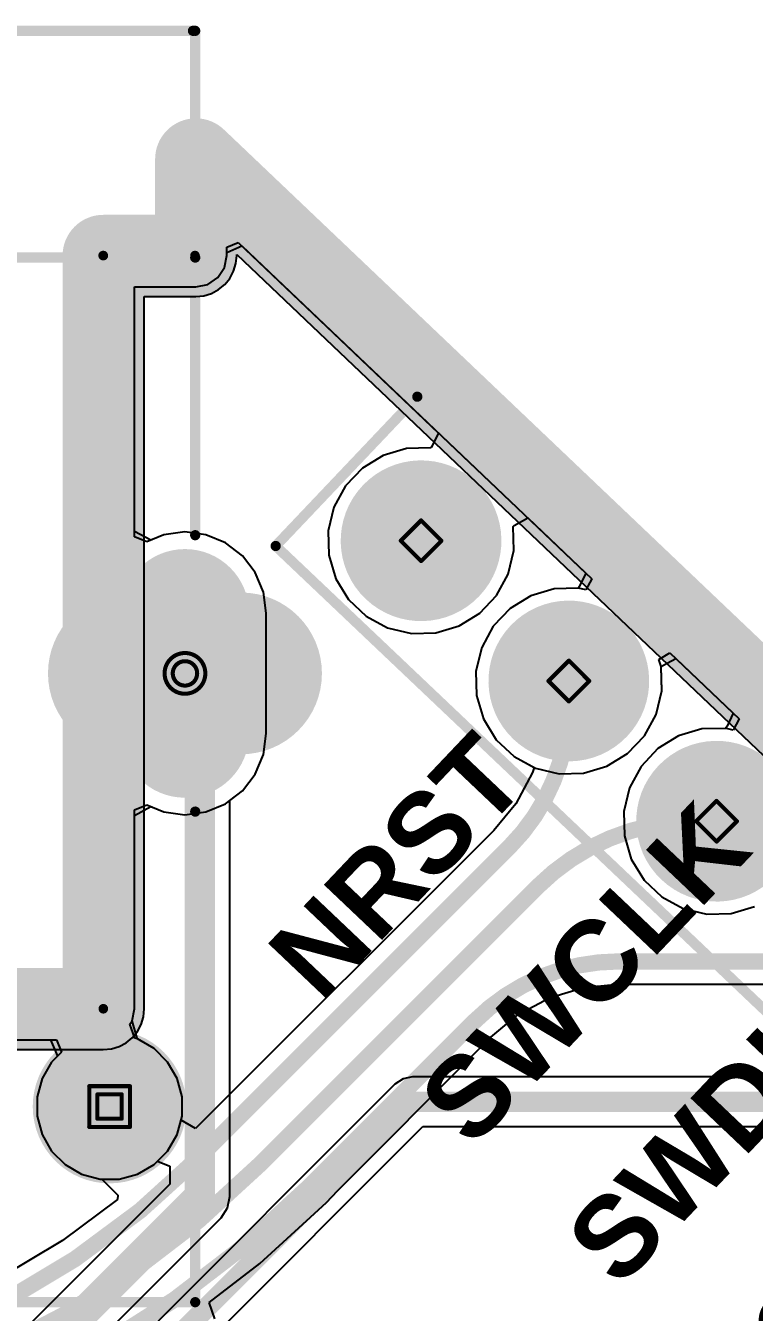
# Model space of a CAD drawing. Header units: inches. Extents: x -30 to 282, y -86 to 78.
# Drawn here: x 18.08 to 27.17, y -14.38 to 1.66 of the extents above; entities that cross this region are included whole.
import ezdxf

# ---------------------------------------------------------------- set-up
doc = ezdxf.new("R2010")
doc.units = ezdxf.units.IN
for name, color, linetype in [('Board Outline', 216, 'Continuous'), ('Bottom Layer', 5, 'Continuous'), ('Bottom Solder', 6, 'Continuous'), ('Drill Drawing', 1, 'Continuous'), ('GND 01', 76, 'Continuous'), ('GND 02', 16, 'Continuous'), ('Mechanical 13', 56, 'Continuous'), ('Multi-Layer', 9, 'Continuous'), ('Pad Holes', 156, 'Continuous'), ('PWR', 156, 'Continuous'), ('SIG 01', 90, 'Continuous'), ('Top Layer', 1, 'Continuous'), ('Top Overlay', 2, 'Continuous'), ('Top Solder', 216, 'Continuous')]:
    doc.layers.add(name, color=color, linetype=linetype)
doc.styles.add('Arial_Bold', font='', dxfattribs={"height": 0.2})
doc.styles.get('Arial_Bold').set_extended_font_data('Arial', bold=True)

# ---------------------------------------------------------------- blocks, each defined once
blk = doc.blocks.new('SMC_1_05_1_GT_38')
at = {"layer": 'Bottom Layer'}
blk.add_hatch(color=5, dxfattribs=at).paths.add_polyline_path([(-5.98, 0.9), (-4.18, 0.9), (-4.18, -0.9), (-5.98, -0.9)])
h = blk.add_hatch(color=5, dxfattribs=at)
edge = h.paths.add_edge_path()
edge.add_arc((-2.54, 0), 0.9, 0, 360)
h = blk.add_hatch(color=5, dxfattribs=at)
edge = h.paths.add_edge_path()
edge.add_arc((0, 0), 0.9, 0, 360)
h = blk.add_hatch(color=5, dxfattribs=at)
edge = h.paths.add_edge_path()
edge.add_arc((2.54, 0), 0.9, 0, 360)
h = blk.add_hatch(color=5, dxfattribs=at)
edge = h.paths.add_edge_path()
edge.add_arc((5.08, 0), 0.9, 0, 360)
at = {"layer": 'Bottom Solder'}
blk.add_hatch(color=6, dxfattribs=at).paths.add_polyline_path([(-6.082, 1.002), (-4.078, 1.002), (-4.078, -1.002), (-6.082, -1.002)])
h = blk.add_hatch(color=6, dxfattribs=at)
edge = h.paths.add_edge_path()
edge.add_arc((-2.54, 0), 1.002, 0, 360)
h = blk.add_hatch(color=6, dxfattribs=at)
edge = h.paths.add_edge_path()
edge.add_arc((0, 0), 1.002, 0, 360)
h = blk.add_hatch(color=6, dxfattribs=at)
edge = h.paths.add_edge_path()
edge.add_arc((2.54, 0), 1.002, 0, 360)
h = blk.add_hatch(color=6, dxfattribs=at)
edge = h.paths.add_edge_path()
edge.add_arc((5.08, 0), 1.002, 0, 360)
at = {"layer": 'GND 01'}
h = blk.add_hatch(color=76, dxfattribs=at)
edge = h.paths.add_edge_path()
edge.add_arc((-5.08, 0), 0.958, 0, 360)
h = blk.add_hatch(color=76, dxfattribs=at)
edge = h.paths.add_edge_path()
edge.add_arc((-2.54, 0), 0.958, 0, 360)
h = blk.add_hatch(color=76, dxfattribs=at)
edge = h.paths.add_edge_path()
edge.add_arc((0, 0), 0.958, 0, 360)
h = blk.add_hatch(color=76, dxfattribs=at)
edge = h.paths.add_edge_path()
edge.add_arc((2.54, 0), 0.958, 0, 360)
at = {"layer": 'GND 02'}
h = blk.add_hatch(color=16, dxfattribs=at)
edge = h.paths.add_edge_path()
edge.add_arc((-5.08, 0), 0.958, 0, 360)
h = blk.add_hatch(color=16, dxfattribs=at)
edge = h.paths.add_edge_path()
edge.add_arc((-2.54, 0), 0.958, 0, 360)
h = blk.add_hatch(color=16, dxfattribs=at)
edge = h.paths.add_edge_path()
edge.add_arc((0, 0), 0.958, 0, 360)
h = blk.add_hatch(color=16, dxfattribs=at)
edge = h.paths.add_edge_path()
edge.add_arc((2.54, 0), 0.958, 0, 360)
at = {"layer": 'Multi-Layer'}
blk.add_hatch(color=9, dxfattribs=at).paths.add_polyline_path([(-5.98, 0.9), (-4.18, 0.9), (-4.18, -0.9), (-5.98, -0.9)])
h = blk.add_hatch(color=9, dxfattribs=at)
edge = h.paths.add_edge_path()
edge.add_arc((-2.54, 0), 0.9, 0, 360)
h = blk.add_hatch(color=9, dxfattribs=at)
edge = h.paths.add_edge_path()
edge.add_arc((0, 0), 0.9, 0, 360)
h = blk.add_hatch(color=9, dxfattribs=at)
edge = h.paths.add_edge_path()
edge.add_arc((2.54, 0), 0.9, 0, 360)
h = blk.add_hatch(color=9, dxfattribs=at)
edge = h.paths.add_edge_path()
edge.add_arc((5.08, 0), 0.9, 0, 360)
at = {"layer": 'Pad Holes'}
h = blk.add_hatch(color=7, dxfattribs=at)
edge = h.paths.add_edge_path()
edge.add_arc((-5.08, 0), 0.45, 0, 360)
h = blk.add_hatch(color=7, dxfattribs=at)
edge = h.paths.add_edge_path()
edge.add_arc((-2.54, 0), 0.45, 0, 360)
h = blk.add_hatch(color=7, dxfattribs=at)
edge = h.paths.add_edge_path()
edge.add_arc((0, 0), 0.45, 0, 360)
h = blk.add_hatch(color=7, dxfattribs=at)
edge = h.paths.add_edge_path()
edge.add_arc((2.54, 0), 0.45, 0, 360)
h = blk.add_hatch(color=7, dxfattribs=at)
edge = h.paths.add_edge_path()
edge.add_arc((5.08, 0), 0.45, 0, 360)
at = {"layer": 'PWR'}
blk.add_hatch(color=156, dxfattribs=at).paths.add_polyline_path([(-5.98, 0.9), (-4.18, 0.9), (-4.18, -0.9), (-5.98, -0.9)])
h = blk.add_hatch(color=156, dxfattribs=at)
edge = h.paths.add_edge_path()
edge.add_arc((-2.54, 0), 0.9, 0, 360)
h = blk.add_hatch(color=156, dxfattribs=at)
edge = h.paths.add_edge_path()
edge.add_arc((0, 0), 0.9, 0, 360)
h = blk.add_hatch(color=156, dxfattribs=at)
edge = h.paths.add_edge_path()
edge.add_arc((2.54, 0), 0.9, 0, 360)
h = blk.add_hatch(color=156, dxfattribs=at)
edge = h.paths.add_edge_path()
edge.add_arc((5.08, 0), 0.9, 0, 360)
at = {"layer": 'SIG 01'}
blk.add_hatch(color=90, dxfattribs=at).paths.add_polyline_path([(-5.98, 0.9), (-4.18, 0.9), (-4.18, -0.9), (-5.98, -0.9)])
h = blk.add_hatch(color=90, dxfattribs=at)
edge = h.paths.add_edge_path()
edge.add_arc((-2.54, 0), 0.9, 0, 360)
h = blk.add_hatch(color=90, dxfattribs=at)
edge = h.paths.add_edge_path()
edge.add_arc((0, 0), 0.9, 0, 360)
h = blk.add_hatch(color=90, dxfattribs=at)
edge = h.paths.add_edge_path()
edge.add_arc((2.54, 0), 0.9, 0, 360)
h = blk.add_hatch(color=90, dxfattribs=at)
edge = h.paths.add_edge_path()
edge.add_arc((5.08, 0), 0.9, 0, 360)
at = {"layer": 'Top Layer'}
blk.add_hatch(color=1, dxfattribs=at).paths.add_polyline_path([(-5.98, 0.9), (-4.18, 0.9), (-4.18, -0.9), (-5.98, -0.9)])
h = blk.add_hatch(color=1, dxfattribs=at)
edge = h.paths.add_edge_path()
edge.add_arc((-2.54, 0), 0.9, 0, 360)
h = blk.add_hatch(color=1, dxfattribs=at)
edge = h.paths.add_edge_path()
edge.add_arc((0, 0), 0.9, 0, 360)
h = blk.add_hatch(color=1, dxfattribs=at)
edge = h.paths.add_edge_path()
edge.add_arc((2.54, 0), 0.9, 0, 360)
h = blk.add_hatch(color=1, dxfattribs=at)
edge = h.paths.add_edge_path()
edge.add_arc((5.08, 0), 0.9, 0, 360)
at = {"layer": 'Top Solder'}
blk.add_hatch(color=216, dxfattribs=at).paths.add_polyline_path([(-6.082, 1.002), (-4.078, 1.002), (-4.078, -1.002), (-6.082, -1.002)])
h = blk.add_hatch(color=216, dxfattribs=at)
edge = h.paths.add_edge_path()
edge.add_arc((-2.54, 0), 1.002, 0, 360)
h = blk.add_hatch(color=216, dxfattribs=at)
edge = h.paths.add_edge_path()
edge.add_arc((0, 0), 1.002, 0, 360)
h = blk.add_hatch(color=216, dxfattribs=at)
edge = h.paths.add_edge_path()
edge.add_arc((2.54, 0), 1.002, 0, 360)
h = blk.add_hatch(color=216, dxfattribs=at)
edge = h.paths.add_edge_path()
edge.add_arc((5.08, 0), 1.002, 0, 360)
at = {"layer": 'Top Overlay', "const_width": 0.127}
for points in [[(-6.35, 1.295), (-6.35, -1.27)], [(6.35, 1.295), (-6.35, 1.295)], [(6.35, 1.295), (6.35, -1.27)], [(6.35, -1.27), (-6.35, -1.27)]]:
    blk.add_lwpolyline(points, dxfattribs=at)
at = {"layer": 'Top Overlay', "const_width": 0.0635}
for points in [[(-6.382, 1.295, 1), (-6.318, 1.295, 1)], [(-6.382, 1.295, 1), (-6.318, 1.295, 1)], [(6.318, 1.295, 1), (6.382, 1.295, 1)], [(6.318, 1.295, 1), (6.382, 1.295, 1)], [(-6.382, -1.27, 1), (-6.318, -1.27, 1)], [(-6.382, -1.27, 1), (-6.318, -1.27, 1)], [(6.318, -1.27, 1), (6.382, -1.27, 1)], [(6.318, -1.27, 1), (6.382, -1.27, 1)]]:
    blk.add_lwpolyline(points, format="xyb", close=True, dxfattribs=at)
blk = doc.blocks.new('RC01835_108')
at = {"layer": 'Bottom Layer'}
h = blk.add_hatch(color=5, dxfattribs=at)
edge = h.paths.add_edge_path()
edge.add_arc((8, 3.05), 0.75, 180, 360)
edge.add_line((8.75, 3.05), (8.75, 4.55))
edge.add_arc((8, 4.55), 0.75, 0, 180)
edge.add_line((7.25, 4.55), (7.25, 3.05))
h = blk.add_hatch(color=5, dxfattribs=at)
edge = h.paths.add_edge_path()
edge.add_arc((7.06, -1.6), 0.65, 0, 360)
at = {"layer": 'Bottom Solder'}
h = blk.add_hatch(color=6, dxfattribs=at)
edge = h.paths.add_edge_path()
edge.add_arc((8, 3.05), 0.8, 180, 360)
edge.add_line((8.8, 3.05), (8.8, 4.55))
edge.add_arc((8, 4.55), 0.8, 0, 180)
edge.add_line((7.2, 4.55), (7.2, 3.05))
h = blk.add_hatch(color=6, dxfattribs=at)
edge = h.paths.add_edge_path()
edge.add_arc((7.06, -1.6), 0.7, 0, 360)
at = {"layer": 'GND 01'}
h = blk.add_hatch(color=76, dxfattribs=at)
edge = h.paths.add_edge_path()
edge.add_arc((7.3, 3.8), 1.008, 90, 270)
edge.add_line((7.3, 2.792), (8.7, 2.792))
edge.add_arc((8.7, 3.8), 1.008, 270, 450)
edge.add_line((8.7, 4.808), (7.3, 4.808))
h = blk.add_hatch(color=76, dxfattribs=at)
edge = h.paths.add_edge_path()
edge.add_arc((7.06, -1.6), 0.958, 0, 360)
at = {"layer": 'GND 02'}
h = blk.add_hatch(color=16, dxfattribs=at)
edge = h.paths.add_edge_path()
edge.add_arc((7.3, 3.8), 1.008, 90, 270)
edge.add_line((7.3, 2.792), (8.7, 2.792))
edge.add_arc((8.7, 3.8), 1.008, 270, 450)
edge.add_line((8.7, 4.808), (7.3, 4.808))
h = blk.add_hatch(color=16, dxfattribs=at)
edge = h.paths.add_edge_path()
edge.add_arc((7.06, -1.6), 0.958, 0, 360)
at = {"layer": 'Multi-Layer'}
h = blk.add_hatch(color=9, dxfattribs=at)
edge = h.paths.add_edge_path()
edge.add_arc((8, 3.05), 0.75, 180, 360)
edge.add_line((8.75, 3.05), (8.75, 4.55))
edge.add_arc((8, 4.55), 0.75, 0, 180)
edge.add_line((7.25, 4.55), (7.25, 3.05))
h = blk.add_hatch(color=9, dxfattribs=at)
edge = h.paths.add_edge_path()
edge.add_arc((7.06, -1.6), 0.65, 0, 360)
at = {"layer": 'Pad Holes'}
h = blk.add_hatch(color=7, dxfattribs=at)
edge = h.paths.add_edge_path()
edge.add_arc((8, 3.1), 0.5, 180, 360)
edge.add_line((8.5, 3.1), (8.5, 4.5))
edge.add_arc((8, 4.5), 0.5, 0, 180)
edge.add_line((7.5, 4.5), (7.5, 3.1))
h = blk.add_hatch(color=7, dxfattribs=at)
edge = h.paths.add_edge_path()
edge.add_arc((7.06, -1.6), 0.45, 0, 360)
at = {"layer": 'PWR'}
h = blk.add_hatch(color=156, dxfattribs=at)
edge = h.paths.add_edge_path()
edge.add_arc((8, 3.05), 0.75, 180, 360)
edge.add_line((8.75, 3.05), (8.75, 4.55))
edge.add_arc((8, 4.55), 0.75, 0, 180)
edge.add_line((7.25, 4.55), (7.25, 3.05))
h = blk.add_hatch(color=156, dxfattribs=at)
edge = h.paths.add_edge_path()
edge.add_arc((7.06, -1.6), 0.65, 0, 360)
at = {"layer": 'SIG 01'}
h = blk.add_hatch(color=90, dxfattribs=at)
edge = h.paths.add_edge_path()
edge.add_arc((8, 3.05), 0.75, 180, 360)
edge.add_line((8.75, 3.05), (8.75, 4.55))
edge.add_arc((8, 4.55), 0.75, 0, 180)
edge.add_line((7.25, 4.55), (7.25, 3.05))
h = blk.add_hatch(color=90, dxfattribs=at)
edge = h.paths.add_edge_path()
edge.add_arc((7.06, -1.6), 0.65, 0, 360)
at = {"layer": 'Top Layer'}
h = blk.add_hatch(color=1, dxfattribs=at)
edge = h.paths.add_edge_path()
edge.add_arc((8, 3.05), 0.75, 180, 360)
edge.add_line((8.75, 3.05), (8.75, 4.55))
edge.add_arc((8, 4.55), 0.75, 0, 180)
edge.add_line((7.25, 4.55), (7.25, 3.05))
h = blk.add_hatch(color=1, dxfattribs=at)
edge = h.paths.add_edge_path()
edge.add_arc((7.06, -1.6), 0.65, 0, 360)
at = {"layer": 'Top Solder'}
h = blk.add_hatch(color=216, dxfattribs=at)
edge = h.paths.add_edge_path()
edge.add_arc((8, 3.05), 0.8, 180, 360)
edge.add_line((8.8, 3.05), (8.8, 4.55))
edge.add_arc((8, 4.55), 0.8, 0, 180)
edge.add_line((7.2, 4.55), (7.2, 3.05))
h = blk.add_hatch(color=216, dxfattribs=at)
edge = h.paths.add_edge_path()
edge.add_arc((7.06, -1.6), 0.7, 0, 360)
at = {"layer": 'Mechanical 13', "const_width": 0.12}
for points in [[(6.98, 9.009), (8.125, 9.009)], [(6.982, -0.381), (6.982, 9.009)], [(-6.984, -0.381), (6.982, -0.381)]]:
    blk.add_lwpolyline(points, dxfattribs=at)
at = {"layer": 'Mechanical 13', "const_width": 0.06}
for points in [[(6.95, 9.009, 1), (7.01, 9.009, 1)], [(6.952, 9.009, 1), (7.012, 9.009, 1)], [(8.095, 9.009, 1), (8.155, 9.009, 1)], [(6.952, -0.381, 1), (7.012, -0.381, 1)], [(6.952, -0.381, 1), (7.012, -0.381, 1)]]:
    blk.add_lwpolyline(points, format="xyb", close=True, dxfattribs=at)
at = {"layer": 'Top Overlay', "const_width": 0.127}
for points in [[(-8.1, 11.811), (8.1, 11.811)], [(8.128, 5.523), (8.128, 11.811)], [(-8.1, 8.984), (8.128, 8.984)], [(8.128, -4.039), (8.128, 2.077)], [(4.77, -4.039), (8.128, -4.039)]]:
    blk.add_lwpolyline(points, dxfattribs=at)
at = {"layer": 'Top Overlay', "const_width": 0.0635}
for points in [[(8.068, 11.811, 1), (8.132, 11.811, 1)], [(8.096, 11.811, 1), (8.16, 11.811, 1)], [(8.096, 8.984, 1), (8.16, 8.984, 1)], [(8.096, 5.523, 1), (8.16, 5.523, 1)], [(8.096, 2.077, 1), (8.16, 2.077, 1)], [(8.096, -4.039, 1), (8.16, -4.039, 1)], [(8.096, -4.039, 1), (8.16, -4.039, 1)]]:
    blk.add_lwpolyline(points, format="xyb", close=True, dxfattribs=at)

msp = doc.modelspace()

# ---------------------------------------------------------------- linework, layer by layer
at = {"layer": 'Board Outline', "const_width": 0.254}
for points in [[(20.202, -1.203), (20.202, 0)], [(20.202, 0), (37.495, -16.446)], [(19.048, -1.203), (20.202, -1.203)], [(19.048, -10.593), (19.048, -1.203)], [(5.081, -10.593), (19.048, -10.593)]]:
    msp.add_lwpolyline(points, dxfattribs=at)
at = {"layer": 'Board Outline', "const_width": 0.127}
for points in [[(20.138, 0, 1), (20.265, 0, 1)], [(20.138, 0, 1), (20.265, 0, 1)], [(18.985, -1.203, 1), (19.112, -1.203, 1)], [(18.985, -1.203, 1), (19.112, -1.203, 1)], [(20.138, -1.203, 1), (20.265, -1.203, 1)], [(20.138, -1.203, 1), (20.265, -1.203, 1)], [(18.985, -10.593, 1), (19.112, -10.593, 1)], [(18.985, -10.593, 1), (19.112, -10.593, 1)]]:
    msp.add_lwpolyline(points, format="xyb", close=True, dxfattribs=at)
at = {"layer": 'Bottom Layer'}
for p, q in [((20.59, -1.099), (20.73, -1.039)), ((20.59, -1.203), (20.59, -1.099)), ((20.73, -1.039), (25.139, -5.232)), ((20.561, -1.352), (20.59, -1.203)), ((20.476, -1.478), (20.561, -1.352)), ((19.437, -4.709), (19.437, -1.591)), ((19.437, -1.591), (20.202, -1.591)), ((20.202, -1.591), (20.35, -1.562)), ((20.35, -1.562), (20.476, -1.478)), ((20.066, -4.649), (19.804, -4.684)), ((20.328, -4.684), (20.066, -4.649)), ((19.589, -4.773), (19.437, -4.709)), ((19.804, -4.684), (19.589, -4.773)), ((20.572, -4.785), (20.328, -4.684)), ((20.782, -4.946), (20.572, -4.785)), ((20.943, -5.156), (20.782, -4.946)), ((21.044, -5.4), (20.943, -5.156)), ((25.139, -5.232), (25.064, -5.37)), ((21.079, -5.662), (21.044, -5.4)), ((24.38, -5.443), (24.12, -5.602)), ((24.671, -5.357), (24.38, -5.443)), ((24.975, -5.349), (24.671, -5.357)), ((25.064, -5.37), (24.975, -5.349)), ((24.12, -5.602), (23.911, -5.822)), ((21.079, -7.162), (21.079, -5.662)), ((23.911, -5.822), (23.766, -6.089)), ((23.766, -6.089), (23.695, -6.385)), ((25.977, -6.239), (26.112, -6.157)), ((26.003, -6.324), (25.977, -6.239)), ((26.112, -6.157), (26.976, -6.979)), ((23.695, -6.385), (23.703, -6.689)), ((26.011, -6.628), (26.003, -6.324)), ((23.703, -6.689), (23.79, -6.98)), ((25.94, -6.924), (26.011, -6.628)), ((23.79, -6.98), (23.948, -7.239)), ((25.795, -7.191), (25.94, -6.924)), ((26.976, -6.979), (26.901, -7.118)), ((21.044, -7.424), (21.079, -7.162)), ((25.585, -7.411), (25.795, -7.191)), ((26.222, -7.192), (25.963, -7.35)), ((26.513, -7.105), (26.222, -7.192)), ((26.817, -7.097), (26.513, -7.105)), ((26.901, -7.118), (26.817, -7.097)), ((23.948, -7.239), (24.169, -7.448)), ((25.963, -7.35), (25.754, -7.571)), ((20.943, -7.668), (21.044, -7.424)), ((24.169, -7.448), (24.436, -7.593)), ((25.326, -7.57), (25.585, -7.411)), ((20.782, -7.878), (20.943, -7.668)), ((24.436, -7.593), (24.731, -7.664)), ((24.731, -7.664), (25.035, -7.656)), ((25.035, -7.656), (25.326, -7.57)), ((25.754, -7.571), (25.609, -7.838)), ((25.609, -7.838), (25.538, -8.133)), ((20.627, -7.997), (20.782, -7.878)), ((20.627, -12.933), (20.627, -7.997)), ((25.538, -8.133), (25.546, -8.437)), ((25.546, -8.437), (25.632, -8.728)), ((25.632, -8.728), (25.791, -8.988)), ((25.791, -8.988), (26.011, -9.197)), ((26.011, -9.197), (26.278, -9.342)), ((26.278, -9.342), (26.574, -9.413)), ((26.574, -9.413), (26.877, -9.405)), ((26.877, -9.405), (27.169, -9.318)), ((17.499, -10.981), (18.463, -10.981)), ((18.463, -10.981), (18.526, -11.134)), ((18.526, -11.134), (18.403, -11.257)), ((18.403, -11.257), (18.284, -11.463)), ((18.284, -11.463), (18.222, -11.693)), ((22.684, -11.532), (18.313, -15.904)), ((22.785, -11.465), (22.684, -11.532)), ((22.904, -11.441), (22.785, -11.465)), ((29.084, -11.441), (22.904, -11.441)), ((18.222, -11.693), (18.222, -11.931)), ((18.222, -11.931), (18.284, -12.161)), ((18.284, -12.161), (18.403, -12.367)), ((18.661, -16.434), (23.033, -12.063)), ((23.033, -12.063), (29.031, -12.063)), ((18.403, -12.367), (18.571, -12.535)), ((19.681, -12.535), (19.723, -12.493)), ((19.723, -12.493), (19.876, -12.556)), ((18.571, -12.535), (18.777, -12.654)), ((18.777, -12.654), (19.007, -12.716)), ((19.245, -12.716), (19.475, -12.654)), ((19.475, -12.654), (19.681, -12.535)), ((19.876, -12.556), (19.876, -12.778)), ((19.876, -12.778), (17.788, -14.865)), ((19.007, -12.716), (19.245, -12.716)), ((20.598, -13.077), (20.627, -12.933)), ((20.517, -13.199), (20.598, -13.077)), ((18.21, -15.506), (20.517, -13.199))]:
    msp.add_line(p, q, dxfattribs=at)
for points, const_width in [([(20.066, -6.412), (20.251, -6.597)], 0.381), ([(20.251, -12.933), (20.251, -6.597)], 0.381), ([(18.442, -16.214), (22.904, -11.752)], 0.254), ([(22.904, -11.752), (30.38, -11.752)], 0.254), ([(17.944, -15.24), (20.251, -12.933)], 0.381)]:
    msp.add_lwpolyline(points, dxfattribs=dict(at, const_width=const_width))
for points, const_width in [([(19.971, -6.412, 1), (20.161, -6.412, 1)], 0.191), ([(20.156, -6.597, 1), (20.346, -6.597, 1)], 0.191), ([(20.156, -6.597, 1), (20.346, -6.597, 1)], 0.191), ([(22.841, -11.752, 1), (22.968, -11.752, 1)], 0.127), ([(22.841, -11.752, 1), (22.968, -11.752, 1)], 0.127), ([(20.156, -12.933, 1), (20.346, -12.933, 1)], 0.191), ([(20.156, -12.933, 1), (20.346, -12.933, 1)], 0.191)]:
    msp.add_lwpolyline(points, format="xyb", close=True, dxfattribs=dict(at, const_width=const_width))
at = {"layer": 'Drill Drawing', "const_width": 0.0508}
for points in [[(22.757, -4.758), (23.011, -4.504)], [(23.011, -4.504), (23.265, -4.758)], [(22.757, -4.758), (23.011, -5.012)], [(23.011, -5.012), (23.265, -4.758)], [(24.599, -6.507), (24.853, -6.253)], [(24.853, -6.253), (25.107, -6.507)], [(24.599, -6.507), (24.853, -6.761)], [(24.853, -6.761), (25.107, -6.507)], [(26.441, -8.255), (26.695, -8.001)], [(26.695, -8.001), (26.949, -8.255)], [(26.441, -8.255), (26.695, -8.509)], [(26.695, -8.509), (26.949, -8.255)], [(18.872, -11.558), (19.38, -11.558)], [(18.872, -12.066), (18.872, -11.558)], [(19.38, -12.066), (19.38, -11.558)], [(18.974, -11.66), (19.278, -11.66)], [(18.974, -11.964), (18.974, -11.66)], [(19.278, -11.964), (19.278, -11.66)], [(18.974, -11.964), (19.278, -11.964)], [(18.872, -12.066), (19.38, -12.066)]]:
    msp.add_lwpolyline(points, dxfattribs=at)
at = {"layer": 'Drill Drawing'}
for points, const_width in [([(22.998, -4.504, 1), (23.023, -4.504, 1)], 0.0254), ([(22.998, -4.504, 1), (23.023, -4.504, 1)], 0.0254), ([(22.744, -4.758, 1), (22.769, -4.758, 1)], 0.0254), ([(22.744, -4.758, 1), (22.769, -4.758, 1)], 0.0254), ([(23.252, -4.758, 1), (23.277, -4.758, 1)], 0.0254), ([(23.252, -4.758, 1), (23.277, -4.758, 1)], 0.0254), ([(22.998, -5.012, 1), (23.023, -5.012, 1)], 0.0254), ([(22.998, -5.012, 1), (23.023, -5.012, 1)], 0.0254), ([(20.32, -6.412, 1), (19.812, -6.412, 1)], 0.0508), ([(20.218, -6.412, 1), (19.914, -6.412, 1)], 0.0508), ([(24.84, -6.253, 1), (24.866, -6.253, 1)], 0.0254), ([(24.84, -6.253, 1), (24.866, -6.253, 1)], 0.0254), ([(19.799, -6.412, 1), (19.825, -6.412, 1)], 0.0254), ([(19.901, -6.412, 1), (19.926, -6.412, 1)], 0.0254), ([(20.206, -6.412, 1), (20.231, -6.412, 1)], 0.0254), ([(20.307, -6.412, 1), (20.333, -6.412, 1)], 0.0254), ([(24.586, -6.507, 1), (24.612, -6.507, 1)], 0.0254), ([(24.586, -6.507, 1), (24.612, -6.507, 1)], 0.0254), ([(25.094, -6.507, 1), (25.12, -6.507, 1)], 0.0254), ([(25.094, -6.507, 1), (25.12, -6.507, 1)], 0.0254), ([(24.84, -6.761, 1), (24.866, -6.761, 1)], 0.0254), ([(24.84, -6.761, 1), (24.866, -6.761, 1)], 0.0254), ([(26.683, -8.001, 1), (26.708, -8.001, 1)], 0.0254), ([(26.683, -8.001, 1), (26.708, -8.001, 1)], 0.0254), ([(26.429, -8.255, 1), (26.454, -8.255, 1)], 0.0254), ([(26.429, -8.255, 1), (26.454, -8.255, 1)], 0.0254), ([(26.937, -8.255, 1), (26.962, -8.255, 1)], 0.0254), ([(26.937, -8.255, 1), (26.962, -8.255, 1)], 0.0254), ([(26.683, -8.509, 1), (26.708, -8.509, 1)], 0.0254), ([(26.683, -8.509, 1), (26.708, -8.509, 1)], 0.0254), ([(18.859, -11.558, 1), (18.885, -11.558, 1)], 0.0254), ([(18.859, -11.558, 1), (18.885, -11.558, 1)], 0.0254), ([(19.367, -11.558, 1), (19.393, -11.558, 1)], 0.0254), ([(19.367, -11.558, 1), (19.393, -11.558, 1)], 0.0254), ([(18.961, -11.66, 1), (18.986, -11.66, 1)], 0.0254), ([(18.961, -11.66, 1), (18.986, -11.66, 1)], 0.0254), ([(19.266, -11.66, 1), (19.291, -11.66, 1)], 0.0254), ([(19.266, -11.66, 1), (19.291, -11.66, 1)], 0.0254), ([(18.961, -11.964, 1), (18.986, -11.964, 1)], 0.0254), ([(18.961, -11.964, 1), (18.986, -11.964, 1)], 0.0254), ([(19.266, -11.964, 1), (19.291, -11.964, 1)], 0.0254), ([(19.266, -11.964, 1), (19.291, -11.964, 1)], 0.0254), ([(18.859, -12.066, 1), (18.885, -12.066, 1)], 0.0254), ([(18.859, -12.066, 1), (18.885, -12.066, 1)], 0.0254), ([(19.367, -12.066, 1), (19.393, -12.066, 1)], 0.0254), ([(19.367, -12.066, 1), (19.393, -12.066, 1)], 0.0254)]:
    msp.add_lwpolyline(points, format="xyb", close=True, dxfattribs=dict(at, const_width=const_width))
at = {"layer": 'GND 01'}
for p, q in [((20.702, -1.302), (20.712, -1.203)), ((20.712, -1.203), (20.712, -1.19)), ((20.712, -1.19), (37.143, -16.816)), ((20.626, -1.487), (20.673, -1.398)), ((20.673, -1.398), (20.702, -1.302)), ((20.485, -1.627), (20.563, -1.564)), ((20.563, -1.564), (20.626, -1.487)), ((19.559, -10.593), (19.559, -1.713)), ((19.559, -1.713), (20.202, -1.713)), ((20.202, -1.713), (20.301, -1.704)), ((20.301, -1.704), (20.397, -1.675)), ((20.397, -1.675), (20.485, -1.627)), ((19.52, -10.788), (19.549, -10.693)), ((19.549, -10.693), (19.559, -10.593)), ((19.409, -10.954), (19.473, -10.877)), ((19.473, -10.877), (19.52, -10.788)), ((19.148, -11.094), (19.244, -11.065)), ((19.244, -11.065), (19.332, -11.017)), ((19.332, -11.017), (19.409, -10.954)), ((5.081, -11.103), (19.048, -11.103)), ((19.048, -11.103), (19.148, -11.094))]:
    msp.add_line(p, q, dxfattribs=at)
at = {"layer": 'GND 01', "const_width": 1.016}
for points in [[(20.202, 0), (37.495, -16.446)], [(20.202, -1.203), (20.202, 0)], [(19.048, -1.203), (20.202, -1.203)], [(19.048, -10.593), (19.048, -1.203)], [(5.081, -10.593), (19.048, -10.593)]]:
    msp.add_lwpolyline(points, dxfattribs=at)
at = {"layer": 'GND 01', "const_width": 0.508}
for points in [[(19.948, 0, 1), (20.456, 0, 1)], [(19.948, 0, 1), (20.456, 0, 1)], [(18.794, -1.203, 1), (19.302, -1.203, 1)], [(18.794, -1.203, 1), (19.302, -1.203, 1)], [(19.948, -1.203, 1), (20.456, -1.203, 1)], [(19.948, -1.203, 1), (20.456, -1.203, 1)], [(18.794, -10.593, 1), (19.302, -10.593, 1)], [(18.794, -10.593, 1), (19.302, -10.593, 1)]]:
    msp.add_lwpolyline(points, format="xyb", close=True, dxfattribs=at)
at = {"layer": 'GND 02'}
for p, q in [((20.702, -1.302), (20.712, -1.203)), ((20.712, -1.203), (20.712, -1.19)), ((20.712, -1.19), (37.143, -16.816)), ((20.626, -1.487), (20.673, -1.398)), ((20.673, -1.398), (20.702, -1.302)), ((20.485, -1.627), (20.563, -1.564)), ((20.563, -1.564), (20.626, -1.487)), ((19.559, -10.593), (19.559, -1.713)), ((19.559, -1.713), (20.202, -1.713)), ((20.202, -1.713), (20.301, -1.704)), ((20.301, -1.704), (20.397, -1.675)), ((20.397, -1.675), (20.485, -1.627)), ((19.52, -10.788), (19.549, -10.693)), ((19.549, -10.693), (19.559, -10.593)), ((19.409, -10.954), (19.473, -10.877)), ((19.473, -10.877), (19.52, -10.788)), ((19.148, -11.094), (19.244, -11.065)), ((19.244, -11.065), (19.332, -11.017)), ((19.332, -11.017), (19.409, -10.954)), ((5.081, -11.103), (19.048, -11.103)), ((19.048, -11.103), (19.148, -11.094))]:
    msp.add_line(p, q, dxfattribs=at)
at = {"layer": 'GND 02', "const_width": 1.016}
for points in [[(20.202, 0), (37.495, -16.446)], [(20.202, -1.203), (20.202, 0)], [(19.048, -1.203), (20.202, -1.203)], [(19.048, -10.593), (19.048, -1.203)], [(5.081, -10.593), (19.048, -10.593)]]:
    msp.add_lwpolyline(points, dxfattribs=at)
at = {"layer": 'GND 02', "const_width": 0.508}
for points in [[(19.948, 0, 1), (20.456, 0, 1)], [(19.948, 0, 1), (20.456, 0, 1)], [(18.794, -1.203, 1), (19.302, -1.203, 1)], [(18.794, -1.203, 1), (19.302, -1.203, 1)], [(19.948, -1.203, 1), (20.456, -1.203, 1)], [(19.948, -1.203, 1), (20.456, -1.203, 1)], [(18.794, -10.593, 1), (19.302, -10.593, 1)], [(18.794, -10.593, 1), (19.302, -10.593, 1)]]:
    msp.add_lwpolyline(points, format="xyb", close=True, dxfattribs=at)
at = {"layer": 'PWR'}
for p, q in [((20.59, -1.163), (20.777, -1.083)), ((20.777, -1.083), (23.229, -3.415)), ((20.561, -1.352), (20.59, -1.203)), ((20.59, -1.203), (20.59, -1.163)), ((20.476, -1.478), (20.561, -1.352)), ((19.437, -4.642), (19.437, -1.591)), ((19.437, -1.591), (20.202, -1.591)), ((20.202, -1.591), (20.35, -1.562)), ((20.35, -1.562), (20.476, -1.478)), ((23.229, -3.415), (23.136, -3.594)), ((22.828, -3.609), (22.537, -3.695)), ((23.129, -3.601), (22.828, -3.609)), ((23.136, -3.594), (23.129, -3.601)), ((22.537, -3.695), (22.278, -3.854)), ((22.278, -3.854), (22.069, -4.074)), ((22.069, -4.074), (21.924, -4.341)), ((21.924, -4.341), (21.853, -4.636)), ((24.172, -4.569), (24.342, -4.473)), ((24.342, -4.473), (25.066, -5.162)), ((19.64, -4.752), (19.437, -4.642)), ((20.066, -4.649), (19.804, -4.684)), ((20.328, -4.684), (20.066, -4.649)), ((21.853, -4.636), (21.861, -4.94)), ((24.16, -4.581), (24.172, -4.569)), ((24.168, -4.88), (24.16, -4.581)), ((19.804, -4.684), (19.64, -4.752)), ((20.572, -4.785), (20.328, -4.684)), ((20.782, -4.946), (20.572, -4.785)), ((20.943, -5.156), (20.782, -4.946)), ((21.861, -4.94), (21.947, -5.232)), ((24.097, -5.175), (24.168, -4.88)), ((21.044, -5.4), (20.943, -5.156)), ((21.947, -5.232), (22.106, -5.491)), ((23.952, -5.442), (24.097, -5.175)), ((25.066, -5.162), (24.983, -5.332)), ((21.079, -5.662), (21.044, -5.4)), ((23.743, -5.663), (23.952, -5.442)), ((24.38, -5.443), (24.12, -5.602)), ((24.671, -5.357), (24.38, -5.443)), ((24.968, -5.349), (24.671, -5.357)), ((24.983, -5.332), (24.968, -5.349)), ((22.106, -5.491), (22.326, -5.7)), ((24.12, -5.602), (23.911, -5.822)), ((21.079, -7.162), (21.079, -5.662)), ((22.326, -5.7), (22.593, -5.845)), ((23.484, -5.821), (23.743, -5.663)), ((22.593, -5.845), (22.889, -5.916)), ((22.889, -5.916), (23.193, -5.908)), ((23.193, -5.908), (23.484, -5.821)), ((23.911, -5.822), (23.766, -6.089)), ((23.766, -6.089), (23.695, -6.385)), ((26.024, -6.313), (26.186, -6.227)), ((26.186, -6.227), (26.903, -6.909)), ((23.695, -6.385), (23.703, -6.689)), ((26.003, -6.334), (26.024, -6.313)), ((26.011, -6.628), (26.003, -6.334)), ((23.703, -6.689), (23.79, -6.98)), ((25.94, -6.924), (26.011, -6.628)), ((23.79, -6.98), (23.948, -7.239)), ((25.795, -7.191), (25.94, -6.924)), ((26.903, -6.909), (26.829, -7.071)), ((21.044, -7.424), (21.079, -7.162)), ((25.585, -7.411), (25.795, -7.191)), ((26.222, -7.192), (25.963, -7.35)), ((26.513, -7.105), (26.222, -7.192)), ((26.806, -7.098), (26.513, -7.105)), ((26.829, -7.071), (26.806, -7.098)), ((23.948, -7.239), (24.169, -7.448)), ((25.963, -7.35), (25.754, -7.571)), ((20.943, -7.668), (21.044, -7.424)), ((24.169, -7.448), (24.436, -7.593)), ((25.326, -7.57), (25.585, -7.411)), ((20.782, -7.878), (20.943, -7.668)), ((24.436, -7.593), (24.731, -7.664)), ((24.731, -7.664), (25.035, -7.656)), ((25.035, -7.656), (25.326, -7.57)), ((25.754, -7.571), (25.609, -7.838)), ((25.609, -7.838), (25.538, -8.133)), ((20.572, -8.039), (20.782, -7.878)), ((19.437, -8.182), (19.64, -8.072)), ((19.64, -8.072), (19.804, -8.14)), ((19.804, -8.14), (20.066, -8.175)), ((20.066, -8.175), (20.328, -8.14)), ((20.328, -8.14), (20.572, -8.039)), ((25.538, -8.133), (25.546, -8.437)), ((19.437, -10.593), (19.437, -8.182)), ((25.546, -8.437), (25.632, -8.728)), ((25.632, -8.728), (25.791, -8.988)), ((25.791, -8.988), (26.011, -9.197)), ((26.011, -9.197), (26.278, -9.342)), ((26.278, -9.342), (26.574, -9.413)), ((26.574, -9.413), (26.877, -9.405)), ((26.877, -9.405), (27.169, -9.318)), ((19.407, -10.742), (19.437, -10.593)), ((19.472, -10.958), (19.407, -10.742)), ((17.571, -10.981), (18.391, -10.981)), ((18.391, -10.981), (18.475, -11.185)), ((19.493, -10.98), (19.472, -10.958)), ((19.681, -11.089), (19.493, -10.98)), ((18.475, -11.185), (18.403, -11.257)), ((19.849, -11.257), (19.681, -11.089)), ((18.403, -11.257), (18.284, -11.463)), ((19.968, -11.463), (19.849, -11.257)), ((18.284, -11.463), (18.222, -11.693)), ((20.03, -11.693), (19.968, -11.463)), ((18.222, -11.693), (18.222, -11.931)), ((20.03, -11.931), (20.03, -11.693)), ((18.222, -11.931), (18.284, -12.161)), ((19.968, -12.161), (20.03, -11.931)), ((18.284, -12.161), (18.403, -12.367)), ((19.849, -12.367), (19.968, -12.161)), ((18.403, -12.367), (18.571, -12.535)), ((19.681, -12.535), (19.849, -12.367)), ((18.571, -12.535), (18.777, -12.654)), ((18.777, -12.654), (19.007, -12.716)), ((19.245, -12.716), (19.475, -12.654)), ((19.475, -12.654), (19.681, -12.535)), ((19.007, -12.716), (19.245, -12.716))]:
    msp.add_line(p, q, dxfattribs=at)
at = {"layer": 'SIG 01'}
for p, q in [((20.59, -1.163), (20.777, -1.083)), ((20.777, -1.083), (25.066, -5.162)), ((20.561, -1.352), (20.59, -1.203)), ((20.59, -1.203), (20.59, -1.163)), ((20.476, -1.478), (20.561, -1.352)), ((19.437, -4.642), (19.437, -1.591)), ((19.437, -1.591), (20.202, -1.591)), ((20.202, -1.591), (20.35, -1.562)), ((20.35, -1.562), (20.476, -1.478)), ((19.64, -4.752), (19.437, -4.642)), ((20.066, -4.649), (19.804, -4.684)), ((20.328, -4.684), (20.066, -4.649)), ((19.804, -4.684), (19.64, -4.752)), ((20.572, -4.785), (20.328, -4.684)), ((20.782, -4.946), (20.572, -4.785)), ((20.943, -5.156), (20.782, -4.946)), ((21.044, -5.4), (20.943, -5.156)), ((25.066, -5.162), (24.983, -5.332)), ((21.079, -5.662), (21.044, -5.4)), ((24.38, -5.443), (24.12, -5.602)), ((24.671, -5.357), (24.38, -5.443)), ((24.968, -5.349), (24.671, -5.357)), ((24.983, -5.332), (24.968, -5.349)), ((24.12, -5.602), (23.911, -5.822)), ((21.079, -7.162), (21.079, -5.662)), ((23.911, -5.822), (23.766, -6.089)), ((23.766, -6.089), (23.695, -6.385)), ((23.695, -6.385), (23.703, -6.689)), ((23.703, -6.689), (23.79, -6.98)), ((23.79, -6.98), (23.948, -7.239)), ((21.044, -7.424), (21.079, -7.162)), ((23.948, -7.239), (24.169, -7.448)), ((20.943, -7.668), (21.044, -7.424)), ((24.169, -7.448), (24.419, -7.584)), ((20.782, -7.878), (20.943, -7.668)), ((24.4, -7.647), (24.191, -8.038)), ((24.419, -7.584), (24.4, -7.647)), ((20.572, -8.039), (20.782, -7.878)), ((19.437, -8.182), (19.64, -8.072)), ((19.64, -8.072), (19.804, -8.14)), ((19.804, -8.14), (20.066, -8.175)), ((20.066, -8.175), (20.328, -8.14)), ((20.328, -8.14), (20.572, -8.039)), ((24.191, -8.038), (23.918, -8.371)), ((19.437, -10.593), (19.437, -8.182)), ((23.908, -8.378), (20.199, -12.086)), ((23.918, -8.371), (23.908, -8.378)), ((24.61, -10.457), (25.034, -10.328)), ((25.034, -10.328), (25.463, -10.286)), ((25.463, -10.286), (25.475, -10.288)), ((25.475, -10.288), (27.419, -10.288)), ((24.22, -10.665), (24.61, -10.457)), ((19.407, -10.742), (19.437, -10.593)), ((19.472, -10.958), (19.407, -10.742)), ((24.03, -10.821), (24.22, -10.665)), ((23.88, -10.949), (24.03, -10.821)), ((17.571, -10.981), (18.391, -10.981)), ((18.391, -10.981), (18.475, -11.185)), ((19.493, -10.98), (19.472, -10.958)), ((19.681, -11.089), (19.493, -10.98)), ((23.739, -11.09), (23.88, -10.949)), ((18.475, -11.185), (18.403, -11.257)), ((19.849, -11.257), (19.681, -11.089)), ((21.968, -12.861), (23.739, -11.09)), ((18.403, -11.257), (18.284, -11.463)), ((19.968, -11.463), (19.849, -11.257)), ((18.284, -11.463), (18.222, -11.693)), ((20.03, -11.693), (19.968, -11.463)), ((18.222, -11.693), (18.222, -11.931)), ((20.03, -11.931), (20.03, -11.693)), ((18.222, -11.931), (18.284, -12.161)), ((20.017, -11.981), (20.03, -11.931)), ((20.199, -12.086), (20.017, -11.981)), ((18.284, -12.161), (18.403, -12.367)), ((18.403, -12.367), (18.571, -12.535)), ((18.571, -12.535), (18.777, -12.654)), ((18.777, -12.654), (19.007, -12.716)), ((19.007, -12.716), (19.029, -12.716)), ((19.029, -12.716), (19.227, -12.918)), ((19.225, -12.971), (18.538, -13.481)), ((19.227, -12.918), (19.225, -12.971)), ((21.832, -13.007), (21.968, -12.861)), ((20.999, -13.77), (21.682, -13.144)), ((21.682, -13.144), (21.831, -13.008)), ((21.831, -13.008), (21.832, -13.007)), ((18.538, -13.481), (17.693, -13.988)), ((20.369, -14.254), (20.999, -13.77)), ((20.438, -14.457), (20.369, -14.254))]:
    msp.add_line(p, q, dxfattribs=at)
at = {"layer": 'SIG 01', "const_width": 0.203}
for points in [[(24.853, -6.783), (24.853, -6.507)], [(20.259, -12.429), (24.109, -8.579)], [(21.001, -12.533), (24.459, -9.075)], [(25.475, -10.003), (28.538, -10.003)], [(21.625, -12.801), (23.679, -10.747)]]:
    msp.add_lwpolyline(points, dxfattribs=at)
at = {"layer": 'SIG 01', "const_width": 0.102}
for points in [[(24.802, -6.507, 1), (24.904, -6.507, 1)], [(24.802, -6.783, 1), (24.904, -6.783, 1)], [(24.802, -6.783, 1), (24.904, -6.783, 1)], [(26.644, -8.265, 1), (26.745, -8.265, 1)], [(24.058, -8.579, 1), (24.16, -8.579, 1)], [(24.058, -8.579, 1), (24.16, -8.579, 1)], [(24.408, -9.075, 1), (24.51, -9.075, 1)], [(24.408, -9.075, 1), (24.51, -9.075, 1)], [(25.424, -10.003, 1), (25.526, -10.003, 1)], [(25.424, -10.003, 1), (25.526, -10.003, 1)], [(23.628, -10.747, 1), (23.73, -10.747, 1)], [(23.628, -10.747, 1), (23.73, -10.747, 1)], [(20.208, -12.429, 1), (20.31, -12.429, 1)], [(20.208, -12.429, 1), (20.31, -12.429, 1)], [(20.951, -12.533, 1), (21.052, -12.533, 1)], [(20.951, -12.533, 1), (21.052, -12.533, 1)], [(21.574, -12.801, 1), (21.676, -12.801, 1)], [(21.574, -12.801, 1), (21.676, -12.801, 1)]]:
    msp.add_lwpolyline(points, format="xyb", close=True, dxfattribs=at)
at = {"layer": 'SIG 01', "const_width": 0.203}
for points in [[(24.853, -6.783, -0.198912), (24.109, -8.579)], [(24.459, -9.075, -0.222523), (26.694, -8.265)], [(23.679, -10.747, -0.198912), (25.475, -10.003)], [(20.259, -12.429, -0.198839), (12.961, -15.454)], [(21.001, -12.533, -0.198966), (12.664, -15.986)], [(21.625, -12.801, -0.198954), (12.69, -16.502)]]:
    msp.add_lwpolyline(points, format="xyb", dxfattribs=at)
at = {"layer": 'Top Layer'}
for p, q in [((20.59, -1.099), (20.73, -1.039)), ((20.59, -1.203), (20.59, -1.099)), ((20.73, -1.039), (25.139, -5.232)), ((20.561, -1.352), (20.59, -1.203)), ((20.476, -1.478), (20.561, -1.352)), ((19.437, -4.709), (19.437, -1.591)), ((19.437, -1.591), (20.202, -1.591)), ((20.202, -1.591), (20.35, -1.562)), ((20.35, -1.562), (20.476, -1.478)), ((20.066, -4.649), (19.804, -4.684)), ((20.328, -4.684), (20.066, -4.649)), ((19.589, -4.773), (19.437, -4.709)), ((19.804, -4.684), (19.589, -4.773)), ((20.572, -4.785), (20.328, -4.684)), ((20.782, -4.946), (20.572, -4.785)), ((20.943, -5.156), (20.782, -4.946)), ((21.044, -5.4), (20.943, -5.156)), ((25.139, -5.232), (25.064, -5.37)), ((21.079, -5.662), (21.044, -5.4)), ((24.38, -5.443), (24.12, -5.602)), ((24.671, -5.357), (24.38, -5.443)), ((24.975, -5.349), (24.671, -5.357)), ((25.064, -5.37), (24.975, -5.349)), ((24.12, -5.602), (23.911, -5.822)), ((21.079, -7.162), (21.079, -5.662)), ((23.911, -5.822), (23.766, -6.089)), ((23.766, -6.089), (23.695, -6.385)), ((25.977, -6.239), (26.112, -6.157)), ((26.003, -6.324), (25.977, -6.239)), ((26.112, -6.157), (26.976, -6.979)), ((23.695, -6.385), (23.703, -6.689)), ((26.011, -6.628), (26.003, -6.324)), ((23.703, -6.689), (23.79, -6.98)), ((25.94, -6.924), (26.011, -6.628)), ((23.79, -6.98), (23.948, -7.239)), ((25.795, -7.191), (25.94, -6.924)), ((26.976, -6.979), (26.901, -7.118)), ((21.044, -7.424), (21.079, -7.162)), ((25.585, -7.411), (25.795, -7.191)), ((26.222, -7.192), (25.963, -7.35)), ((26.513, -7.105), (26.222, -7.192)), ((26.817, -7.097), (26.513, -7.105)), ((26.901, -7.118), (26.817, -7.097)), ((23.948, -7.239), (24.169, -7.448)), ((25.963, -7.35), (25.754, -7.571)), ((20.943, -7.668), (21.044, -7.424)), ((24.169, -7.448), (24.436, -7.593)), ((25.326, -7.57), (25.585, -7.411)), ((20.782, -7.878), (20.943, -7.668)), ((24.436, -7.593), (24.731, -7.664)), ((24.731, -7.664), (25.035, -7.656)), ((25.035, -7.656), (25.326, -7.57)), ((25.754, -7.571), (25.609, -7.838)), ((25.609, -7.838), (25.538, -8.133)), ((20.572, -8.039), (20.782, -7.878)), ((19.437, -8.115), (19.589, -8.051)), ((19.437, -10.593), (19.437, -8.115)), ((19.589, -8.051), (19.804, -8.14)), ((19.804, -8.14), (20.066, -8.175)), ((20.066, -8.175), (20.328, -8.14)), ((20.328, -8.14), (20.572, -8.039)), ((25.538, -8.133), (25.546, -8.437)), ((25.546, -8.437), (25.632, -8.728)), ((25.632, -8.728), (25.791, -8.988)), ((25.791, -8.988), (26.011, -9.197)), ((26.011, -9.197), (26.278, -9.342)), ((26.278, -9.342), (26.574, -9.413)), ((26.574, -9.413), (26.877, -9.405)), ((26.877, -9.405), (27.169, -9.318)), ((19.378, -10.786), (19.407, -10.742)), ((19.407, -10.742), (19.437, -10.593)), ((19.439, -10.96), (19.378, -10.786)), ((17.499, -10.981), (18.463, -10.981)), ((18.463, -10.981), (18.526, -11.134)), ((19.475, -10.97), (19.439, -10.96)), ((19.681, -11.089), (19.475, -10.97)), ((18.526, -11.134), (18.403, -11.257)), ((19.849, -11.257), (19.681, -11.089)), ((18.403, -11.257), (18.284, -11.463)), ((19.968, -11.463), (19.849, -11.257)), ((18.284, -11.463), (18.222, -11.693)), ((20.03, -11.693), (19.968, -11.463)), ((18.222, -11.693), (18.222, -11.931)), ((20.03, -11.931), (20.03, -11.693)), ((18.222, -11.931), (18.284, -12.161)), ((19.968, -12.161), (20.03, -11.931)), ((18.284, -12.161), (18.403, -12.367)), ((19.849, -12.367), (19.968, -12.161)), ((18.403, -12.367), (18.571, -12.535)), ((19.681, -12.535), (19.849, -12.367)), ((18.571, -12.535), (18.777, -12.654)), ((18.777, -12.654), (19.007, -12.716)), ((19.245, -12.716), (19.475, -12.654)), ((19.475, -12.654), (19.681, -12.535)), ((19.007, -12.716), (19.245, -12.716))]:
    msp.add_line(p, q, dxfattribs=at)

# ---------------------------------------------------------------- block references
msp.add_blockref('RC01835_108', (12.066, -10.212))
at = {"rotation": 136.5}
msp.add_blockref('SMC_1_05_1_GT_38', (26.695, -8.255), dxfattribs=at)

# ---------------------------------------------------------------- texts
at = {"layer": 'Top Overlay', "style": 'Arial_Bold'}
for s, p in [('NRST', (21.765, -10.535)), ('SWCLK', (23.645, -12.351)), ('SWDIO', (25.481, -14.096)), ('+3V3', (27.239, -15.797))]:
    msp.add_text(s, height=1, rotation=46.5, dxfattribs=at).set_placement(p)

doc.saveas('drawing.dxf')
